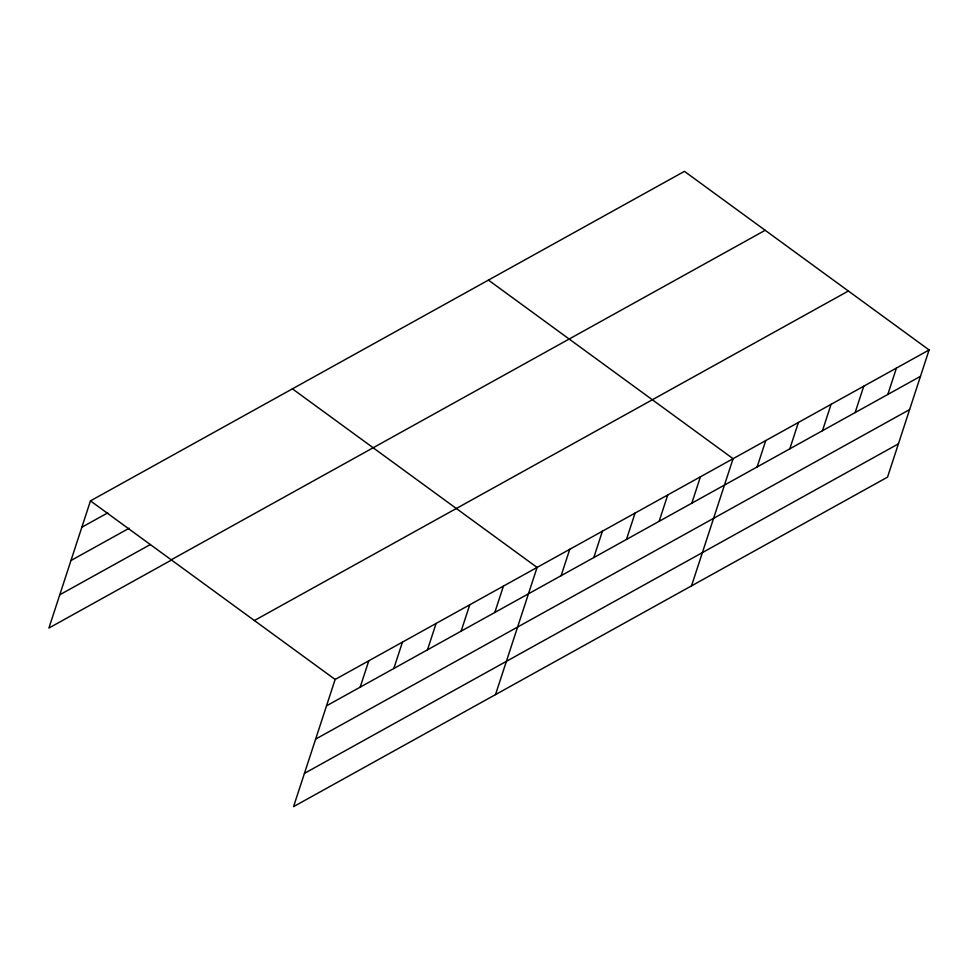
<?xml version="1.0" encoding="UTF-8"?>
<svg xmlns="http://www.w3.org/2000/svg" width="978" height="978" viewBox="0 0 978 978"><rect width="100%" height="100%" fill="white"/><g stroke="black" fill="none" stroke-linecap="round" stroke-linejoin="round"><path stroke-width="1.47" d="M929.1 349.953L335.136 679.465L293.559 806.642L887.535 477.13L929.1 349.953L684.441 171.358L90.465 500.87L48.9 628.047L171.883 559.819M360.173 687.167L368.792 660.786M393.828 668.5L402.447 642.118M427.484 649.82L436.102 623.451M461.139 631.152L469.758 604.771M494.807 612.472L503.425 586.103M495.516 694.612L537.081 567.436L292.422 388.841M561.127 575.687L569.746 549.306M593.793 557.558L602.411 531.188M626.47 539.44L635.089 513.059M659.135 521.311L667.754 494.941M691.801 503.193L700.419 476.812M691.519 585.871L733.084 458.694L488.425 280.099M757.143 466.946L765.762 440.565M789.808 448.816L798.427 422.447M822.474 430.699L831.092 404.317M855.139 412.569L863.757 386.2M887.816 394.452L896.435 368.083M81.846 527.24L107.739 512.875M70.978 560.504L129.23 528.193M59.768 594.783L150.392 544.514M171.211 559.807L765.175 230.295M254.39 620.529L848.366 291.016M326.505 705.835L920.481 376.334M315.637 739.099L909.601 409.599M304.439 773.378L898.403 443.865M90.465 500.87L335.136 679.465"/></g></svg>
